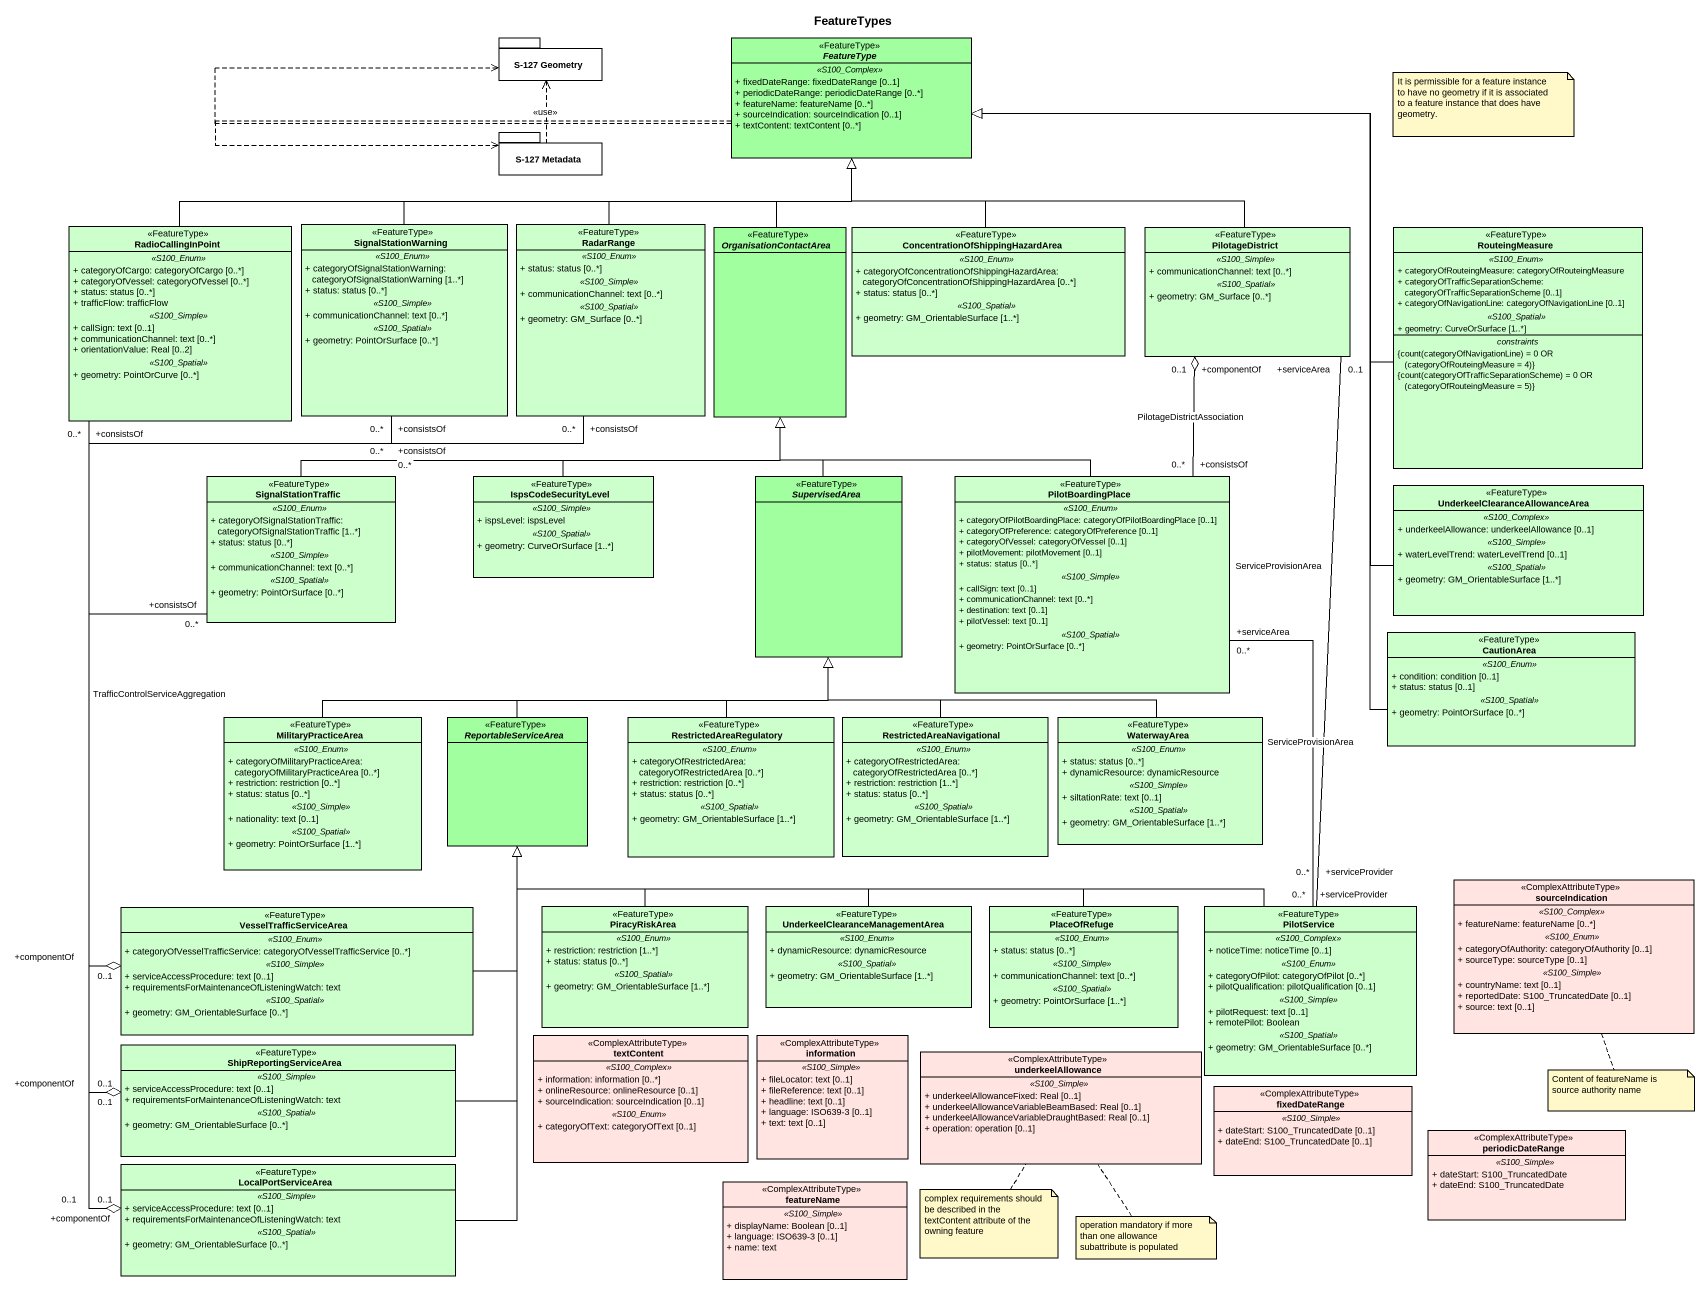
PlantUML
@startuml
title FeatureTypes
hide circle
hide empty members
skinparam classAttributeIconSize 0
package "S-127 Geometry" as S_127_Geometry {
}
abstract class FeatureType <<FeatureType>> #A1FFA0 {
  .. <<S100_Complex>> ..
  + fixedDateRange: fixedDateRange [0..1]
  + periodicDateRange: periodicDateRange [0..*]
  + featureName: featureName [0..*]
  + sourceIndication: sourceIndication [0..1]
  + textContent: textContent [0..*]
}
package "S-127 Metadata" as S_127_Metadata {
}
class RadioCallingInPoint <<FeatureType>> #CCFFCC {
  .. <<S100_Enum>> ..
  + categoryOfCargo: categoryOfCargo [0..*]
  + categoryOfVessel: categoryOfVessel [0..*]
  + status: status [0..*]
  + trafficFlow: trafficFlow
  .. <<S100_Simple>> ..
  + callSign: text [0..1]
  + communicationChannel: text [0..*]
  + orientationValue: Real [0..2]
  .. <<S100_Spatial>> ..
  + geometry: PointOrCurve [0..*]
}
class SignalStationWarning <<FeatureType>> #CCFFCC {
  .. <<S100_Enum>> ..
  + categoryOfSignalStationWarning: categoryOfSignalStationWarning [1..*]
  + status: status [0..*]
  .. <<S100_Simple>> ..
  + communicationChannel: text [0..*]
  .. <<S100_Spatial>> ..
  + geometry: PointOrSurface [0..*]
}
class RadarRange <<FeatureType>> #CCFFCC {
  .. <<S100_Enum>> ..
  + status: status [0..*]
  .. <<S100_Simple>> ..
  + communicationChannel: text [0..*]
  .. <<S100_Spatial>> ..
  + geometry: GM_Surface [0..*]
}
abstract class OrganisationContactArea <<FeatureType>> #A1FFA0
class "ConcentrationOfShippingHazardArea" as ConcentrationOfShippingHazar <<FeatureType>> #CCFFCC {
  .. <<S100_Enum>> ..
  + categoryOfConcentrationOfShippingHazardArea: categoryOfConcentrationOfShippingHazardArea [0..*]
  + status: status [0..*]
  .. <<S100_Spatial>> ..
  + geometry: GM_OrientableSurface [1..*]
}
class PilotageDistrict <<FeatureType>> #CCFFCC {
  .. <<S100_Simple>> ..
  + communicationChannel: text [0..*]
  .. <<S100_Spatial>> ..
  + geometry: GM_Surface [0..*]
}
class RouteingMeasure <<FeatureType>> #CCFFCC {
  .. <<S100_Enum>> ..
  + categoryOfRouteingMeasure: categoryOfRouteingMeasure
  + categoryOfTrafficSeparationScheme: categoryOfTrafficSeparationScheme [0..1]
  + categoryOfNavigationLine: categoryOfNavigationLine [0..1]
  .. <<S100_Spatial>> ..
  + geometry: CurveOrSurface [1..*]
  -- constraints --
  {field} {count(categoryOfNavigationLine) = 0 OR (categoryOfRouteingMeasure = 4)}
  {field} {count(categoryOfTrafficSeparationScheme) = 0 OR (categoryOfRouteingMeasure = 5)}
}
class SignalStationTraffic <<FeatureType>> #CCFFCC {
  .. <<S100_Enum>> ..
  + categoryOfSignalStationTraffic: categoryOfSignalStationTraffic [1..*]
  + status: status [0..*]
  .. <<S100_Simple>> ..
  + communicationChannel: text [0..*]
  .. <<S100_Spatial>> ..
  + geometry: PointOrSurface [0..*]
}
class IspsCodeSecurityLevel <<FeatureType>> #CCFFCC {
  .. <<S100_Simple>> ..
  + ispsLevel: ispsLevel
  .. <<S100_Spatial>> ..
  + geometry: CurveOrSurface [1..*]
}
abstract class SupervisedArea <<FeatureType>> #A1FFA0
class PilotBoardingPlace <<FeatureType>> #CCFFCC {
  .. <<S100_Enum>> ..
  + categoryOfPilotBoardingPlace: categoryOfPilotBoardingPlace [0..1]
  + categoryOfPreference: categoryOfPreference [0..1]
  + categoryOfVessel: categoryOfVessel [0..1]
  + pilotMovement: pilotMovement [0..1]
  + status: status [0..*]
  .. <<S100_Simple>> ..
  + callSign: text [0..1]
  + communicationChannel: text [0..*]
  + destination: text [0..1]
  + pilotVessel: text [0..1]
  .. <<S100_Spatial>> ..
  + geometry: PointOrSurface [0..*]
}
class "UnderkeelClearanceAllowanceArea" as UnderkeelClearanceAllowanceA <<FeatureType>> #CCFFCC {
  .. <<S100_Complex>> ..
  + underkeelAllowance: underkeelAllowance [0..1]
  .. <<S100_Simple>> ..
  + waterLevelTrend: waterLevelTrend [0..1]
  .. <<S100_Spatial>> ..
  + geometry: GM_OrientableSurface [1..*]
}
class CautionArea <<FeatureType>> #CCFFCC {
  .. <<S100_Enum>> ..
  + condition: condition [0..1]
  + status: status [0..1]
  .. <<S100_Spatial>> ..
  + geometry: PointOrSurface [0..*]
}
class MilitaryPracticeArea <<FeatureType>> #CCFFCC {
  .. <<S100_Enum>> ..
  + categoryOfMilitaryPracticeArea: categoryOfMilitaryPracticeArea [0..*]
  + restriction: restriction [0..*]
  + status: status [0..*]
  .. <<S100_Simple>> ..
  + nationality: text [0..1]
  .. <<S100_Spatial>> ..
  + geometry: PointOrSurface [1..*]
}
abstract class ReportableServiceArea <<FeatureType>> #A1FFA0
class RestrictedAreaRegulatory <<FeatureType>> #CCFFCC {
  .. <<S100_Enum>> ..
  + categoryOfRestrictedArea: categoryOfRestrictedArea [0..*]
  + restriction: restriction [0..*]
  + status: status [0..*]
  .. <<S100_Spatial>> ..
  + geometry: GM_OrientableSurface [1..*]
}
class RestrictedAreaNavigational <<FeatureType>> #CCFFCC {
  .. <<S100_Enum>> ..
  + categoryOfRestrictedArea: categoryOfRestrictedArea [0..*]
  + restriction: restriction [1..*]
  + status: status [0..*]
  .. <<S100_Spatial>> ..
  + geometry: GM_OrientableSurface [1..*]
}
class WaterwayArea <<FeatureType>> #CCFFCC {
  .. <<S100_Enum>> ..
  + status: status [0..*]
  + dynamicResource: dynamicResource
  .. <<S100_Simple>> ..
  + siltationRate: text [0..1]
  .. <<S100_Spatial>> ..
  + geometry: GM_OrientableSurface [1..*]
}
class sourceIndication <<ComplexAttributeType>> #FFE4E1 {
  .. <<S100_Complex>> ..
  + featureName: featureName [0..*]
  .. <<S100_Enum>> ..
  + categoryOfAuthority: categoryOfAuthority [0..1]
  + sourceType: sourceType [0..1]
  .. <<S100_Simple>> ..
  + countryName: text [0..1]
  + reportedDate: S100_TruncatedDate [0..1]
  + source: text [0..1]
}
class VesselTrafficServiceArea <<FeatureType>> #CCFFCC {
  .. <<S100_Enum>> ..
  + categoryOfVesselTrafficService: categoryOfVesselTrafficService [0..*]
  .. <<S100_Simple>> ..
  + serviceAccessProcedure: text [0..1]
  + requirementsForMaintenanceOfListeningWatch: text
  .. <<S100_Spatial>> ..
  + geometry: GM_OrientableSurface [0..*]
}
class PiracyRiskArea <<FeatureType>> #CCFFCC {
  .. <<S100_Enum>> ..
  + restriction: restriction [1..*]
  + status: status [0..*]
  .. <<S100_Spatial>> ..
  + geometry: GM_OrientableSurface [1..*]
}
class "UnderkeelClearanceManagementArea" as UnderkeelClearanceManagement <<FeatureType>> #CCFFCC {
  .. <<S100_Enum>> ..
  + dynamicResource: dynamicResource
  .. <<S100_Spatial>> ..
  + geometry: GM_OrientableSurface [1..*]
}
class PlaceOfRefuge <<FeatureType>> #CCFFCC {
  .. <<S100_Enum>> ..
  + status: status [0..*]
  .. <<S100_Simple>> ..
  + communicationChannel: text [0..*]
  .. <<S100_Spatial>> ..
  + geometry: PointOrSurface [1..*]
}
class PilotService <<FeatureType>> #CCFFCC {
  .. <<S100_Complex>> ..
  + noticeTime: noticeTime [0..1]
  .. <<S100_Enum>> ..
  + categoryOfPilot: categoryOfPilot [0..*]
  + pilotQualification: pilotQualification [0..1]
  .. <<S100_Simple>> ..
  + pilotRequest: text [0..1]
  + remotePilot: Boolean
  .. <<S100_Spatial>> ..
  + geometry: GM_OrientableSurface [0..*]
}
class ShipReportingServiceArea <<FeatureType>> #CCFFCC {
  .. <<S100_Simple>> ..
  + serviceAccessProcedure: text [0..1]
  + requirementsForMaintenanceOfListeningWatch: text
  .. <<S100_Spatial>> ..
  + geometry: GM_OrientableSurface [0..*]
}
class textContent <<ComplexAttributeType>> #FFE4E1 {
  .. <<S100_Complex>> ..
  + information: information [0..*]
  + onlineResource: onlineResource [0..1]
  + sourceIndication: sourceIndication [0..1]
  .. <<S100_Enum>> ..
  + categoryOfText: categoryOfText [0..1]
}
class information <<ComplexAttributeType>> #FFE4E1 {
  .. <<S100_Simple>> ..
  + fileLocator: text [0..1]
  + fileReference: text [0..1]
  + headline: text [0..1]
  + language: ISO639-3 [0..1]
  + text: text [0..1]
}
class underkeelAllowance <<ComplexAttributeType>> #FFE4E1 {
  .. <<S100_Simple>> ..
  + underkeelAllowanceFixed: Real [0..1]
  + underkeelAllowanceVariableBeamBased: Real [0..1]
  + underkeelAllowanceVariableDraughtBased: Real [0..1]
  + operation: operation [0..1]
}
class fixedDateRange <<ComplexAttributeType>> #FFE4E1 {
  .. <<S100_Simple>> ..
  + dateStart: S100_TruncatedDate [0..1]
  + dateEnd: S100_TruncatedDate [0..1]
}
class periodicDateRange <<ComplexAttributeType>> #FFE4E1 {
  .. <<S100_Simple>> ..
  + dateStart: S100_TruncatedDate
  + dateEnd: S100_TruncatedDate
}
class LocalPortServiceArea <<FeatureType>> #CCFFCC {
  .. <<S100_Simple>> ..
  + serviceAccessProcedure: text [0..1]
  + requirementsForMaintenanceOfListeningWatch: text
  .. <<S100_Spatial>> ..
  + geometry: GM_OrientableSurface [0..*]
}
class featureName <<ComplexAttributeType>> #FFE4E1 {
  .. <<S100_Simple>> ..
  + displayName: Boolean [0..1]
  + language: ISO639-3 [0..1]
  + name: text
}
S_127_Geometry <.. S_127_Metadata : <<use>>
FeatureType .left.> S_127_Geometry
FeatureType .left.> S_127_Metadata
RadioCallingInPoint -right-|> FeatureType
RadioCallingInPoint "+consistsOf\n0..*" --o "+componentOf\n0..1" VesselTrafficServiceArea : TrafficControlServiceAggregation
RadioCallingInPoint --o "+componentOf\n0..1" ShipReportingServiceArea
RadioCallingInPoint --o "+componentOf\n0..1" LocalPortServiceArea
SignalStationWarning -right-|> FeatureType
SignalStationWarning "0..*" --o VesselTrafficServiceArea
SignalStationWarning "+consistsOf\n0..*" --o "0..1" ShipReportingServiceArea
SignalStationWarning "+consistsOf\n0..*" --o "0..1" LocalPortServiceArea
RadarRange -up-|> FeatureType
RadarRange "+consistsOf\n0..*" --o VesselTrafficServiceArea
OrganisationContactArea -up-|> FeatureType
ConcentrationOfShippingHazar -up-|> FeatureType
PilotageDistrict -left-|> FeatureType
RouteingMeasure -left-|> FeatureType
SignalStationTraffic -right-|> OrganisationContactArea
SignalStationTraffic "+consistsOf\n0..*" --o VesselTrafficServiceArea
IspsCodeSecurityLevel -up-|> OrganisationContactArea
SupervisedArea -up-|> OrganisationContactArea
PilotBoardingPlace -up-|> OrganisationContactArea
PilotBoardingPlace "+consistsOf\n0..*" -up-o "+componentOf\n0..1" PilotageDistrict : PilotageDistrictAssociation
UnderkeelClearanceAllowanceA -up-|> FeatureType
CautionArea -up-|> FeatureType
MilitaryPracticeArea -right-|> SupervisedArea
ReportableServiceArea -up-|> SupervisedArea
RestrictedAreaRegulatory -up-|> SupervisedArea
RestrictedAreaNavigational -up-|> SupervisedArea
WaterwayArea -up-|> SupervisedArea
VesselTrafficServiceArea -up-|> ReportableServiceArea
PiracyRiskArea -up-|> ReportableServiceArea
UnderkeelClearanceManagement -left-|> ReportableServiceArea
PlaceOfRefuge -left-|> ReportableServiceArea
PilotService "+serviceProvider\n0..*" -up- "+serviceArea\n0..1" PilotageDistrict : ServiceProvisionArea
PilotService "+serviceProvider\n0..*" -up- "+serviceArea\n0..*" PilotBoardingPlace : ServiceProvisionArea
PilotService -left-|> ReportableServiceArea
ShipReportingServiceArea -up-|> ReportableServiceArea
LocalPortServiceArea -up-|> ReportableServiceArea
note as N1
  It is permissible for a feature instance to have no geometry if it is associated to a feature instance that does have geometry.
end note
note bottom of sourceIndication : Content of featureName is source authority name
note bottom of underkeelAllowance : complex requirements should be described in the textContent attribute of the owning feature
note bottom of underkeelAllowance : operation mandatory if more than one allowance subattribute is populated
@enduml
